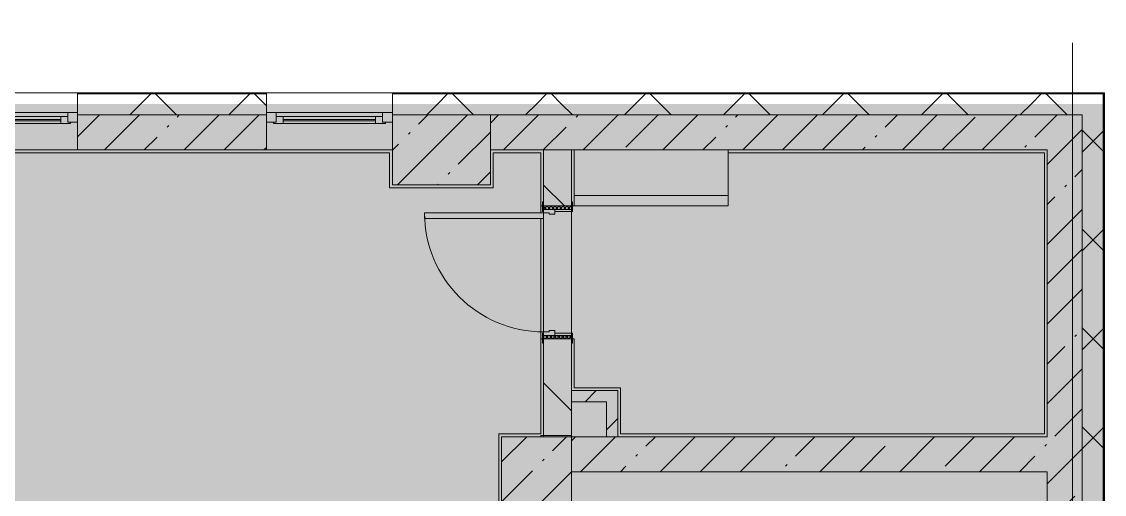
# Model space of a CAD drawing. Header units: millimetres. Extents: x 81303 to 275082, y -8553 to 29000.
# Drawn here: x 265573 to 273310, y 18689 to 22067 of the extents above; entities that cross this region are included whole.
import ezdxf

# ---------------------------------------------------------------- set-up
doc = ezdxf.new("R2010")
doc.units = ezdxf.units.MM
doc.layers.add('A-DETL-GENF-2', color=7, linetype='Continuous', lineweight=9, true_color=0xc0c0c0, transparency=0.4)
for name, color, linetype, lineweight, true_color in [('A-DOOR-1', 7, 'Continuous', 5, 0xb7b7b7), ('A-DOOR-2', 7, 'Continuous', 5, 0xe2e2e2), ('A-DOOR-3', 7, 'Continuous', 5, 0xaaaaaa), ('A-DOOR-FRAM-1', 7, 'Continuous', 5, 0xe2e2e2), ('A-DOOR-FRAM-2', 7, 'Continuous', 5, 0xb7b7b7), ('A-DOOR-FRAM-3', 7, 'Continuous', 5, 0xaaaaaa), ('A-FLOR-1', 7, 'Continuous', 5, 0xb7b7b7), ('A-GLAZ-2', 7, 'Continuous', 5, 0x737373), ('A-WALL-4', 7, 'Continuous', 5, 0x737373), ('A-WALL-5', 7, 'Continuous', 9, 0x737373), ('I-WALL-4', 7, 'Continuous', 5, 0x737373), ('S-COLS-4', 7, 'Continuous', 5, 0x737373)]:
    doc.layers.add(name, color=color, linetype=linetype, lineweight=lineweight, true_color=true_color)
for name, color, linetype, lineweight in [('A-WALL', 7, 'Continuous', 9), ('A-WALL-3', 7, 'Continuous', 5), ('I-WALL-3', 7, 'Continuous', 5), ('S-COLS-3', 7, 'Continuous', 5), ('Оси', 7, 'Continuous', 9)]:
    doc.layers.add(name, color=color, linetype=linetype, lineweight=lineweight)
pattern_1 = [(45, (148072.5, 0), (-285.1231, 285.1231), []), (45, (148357.62, 0), (-285.1231, 285.1231), [504.031, -100.806, 16.764, -84.042])]
pattern_2 = [(45, (148072.5, 0), (-353.5534, 353.5534), []), (135, (148072.5, 0), (-353.5534, -353.5534), [])]
pattern_3 = [(45, (148072.5, 0), (-176.7767, 176.7767), [])]

# ---------------------------------------------------------------- blocks, each defined once
blk = doc.blocks.new('120_Окно_СКБ_1Ст - 120_Окно_СКБ_1Ст 900х2500_h_ с форточкой-22876038-3_10_3_птичка')
at = {"layer": 'A-GLAZ-2'}
for p, q in [((-450, -127), (-450, -57)), ((-450, -57), (-380, -57)), ((450, -57), (-450, -57)), ((-380, -57), (-380, -127)), ((380, -127), (380, -57)), ((380, -57), (450, -57)), ((450, -57), (450, -127)), ((-380, -127), (-450, -127)), ((-450, -127), (-400, -127)), ((-380, -127), (-400, -127)), ((-400, -127), (-400, -137)), ((-400, -137), (400, -137)), ((400, -137), (-400, -137)), ((380, -87), (-380, -87)), ((-380, -87), (-380, -127)), ((-330, -137), (-330, -87)), ((-330, -107), (330, -107)), ((330, -117), (-330, -117)), ((330, -137), (330, -87)), ((380, -127), (380, -87)), ((450, -127), (380, -127)), ((400, -127), (380, -127)), ((400, -127), (450, -127)), ((400, -137), (400, -127))]:
    blk.add_line(p, q, dxfattribs=at)
blk = doc.blocks.new('110_Дверь_СКБ_1Ст_Внутренняя1 - Д-8 950x2100h_охрана-V70-3_10_3_птичка')
at = {"layer": 'A-DOOR-2'}
h = blk.add_hatch(color=256, dxfattribs=at)
h.paths.add_polyline_path([(-437.5, 100), (-437.5, 20), (-402.5, 20), (-402.5, 60), (-412.5, 60), (-412.5, 100)])
h.paths.add_polyline_path([(427.5, 60), (427.5, 20), (462.5, 20), (462.5, 100), (437.5, 100), (437.5, 60)])
at = {"layer": 'A-DOOR-3'}
h = blk.add_hatch(dxfattribs=at)
h.set_pattern_fill('FP_60', color=256, style=0, pattern_type=2)
h.set_pattern_definition([(135, (1826.41, 164.685), (-14.14214, -14.14214), []), (225, (1826.41, 164.685), (14.14214, -14.14214), [])])
h.paths.add_polyline_path([(462.5, -100), (487.5, -100), (487.5, 100), (462.5, 100)])
at = {"layer": 'A-DOOR-FRAM-1'}
for points in [[(397.5, 100), (437.5, 100), (437.5, 950), (397.5, 950), (397.5, 139)], [(-492.5, 100), (-422.5, 100), (-422.5, 108), (-492.5, 108)], [(447.5, 100), (517.5, 100), (517.5, 108), (447.5, 108)], [(-437.5, -100), (-422.5, -100), (-422.5, 20), (-437.5, 20)], [(447.5, -100), (462.5, -100), (462.5, 20), (447.5, 20)], [(-492.5, -108), (-422.5, -108), (-422.5, -100), (-492.5, -100)], [(447.5, -108), (517.5, -108), (517.5, -100), (447.5, -100)]]:
    blk.add_hatch(color=256, dxfattribs=at).paths.add_polyline_path(points)
at = {"layer": 'A-DOOR-FRAM-3'}
h = blk.add_hatch(dxfattribs=at)
h.set_pattern_fill('FP_61', color=256, style=0, pattern_type=2)
h.set_pattern_definition([(45, (-296.384, 164.685), (-14.1421, 14.1421), []), (135, (-296.384, 164.685), (-14.1421, -14.1421), [])])
h.paths.add_polyline_path([(-462.5, -100), (-437.5, -100), (-437.5, 100), (-462.5, 100)])
at = {"layer": 'A-DOOR-1'}
for p, q in [((437.5, 950), (397.5, 950)), ((397.5, 950), (397.5, 100)), ((437.5, 100), (437.5, 950)), ((397.5, 100), (437.5, 100))]:
    blk.add_line(p, q, dxfattribs=at)
blk.add_arc((437.5, 100), 850, 90, 180, dxfattribs=at)
at = {"layer": 'A-DOOR-FRAM-2'}
for p, q in [((-422.5, 108), (-492.5, 108)), ((-492.5, 108), (-492.5, 100)), ((-492.5, 100), (-422.5, 100)), ((-437.5, 100), (-462.5, 100)), ((-462.5, 100), (-462.5, -100)), ((-412.5, 100), (-437.5, 100)), ((-437.5, 100), (-437.5, 20)), ((-437.5, -100), (-437.5, 100)), ((-422.5, 100), (-437.5, 100)), ((-437.5, 100), (-437.5, 99)), ((-437.5, 99), (-422.5, 99)), ((-422.5, 100), (-422.5, 108)), ((-422.5, 99), (-422.5, 100)), ((-412.5, 60), (-412.5, 100)), ((437.5, 100), (437.5, 60)), ((462.5, 100), (437.5, 100)), ((517.5, 108), (447.5, 108)), ((447.5, 108), (447.5, 100)), ((462.5, 100), (447.5, 100)), ((447.5, 100), (447.5, 99)), ((447.5, 100), (517.5, 100)), ((447.5, 99), (462.5, 99)), ((462.5, 20), (462.5, 100)), ((487.5, 100), (462.5, 100)), ((462.5, 100), (462.5, -100)), ((462.5, 99), (462.5, 100)), ((487.5, -100), (487.5, 100)), ((517.5, 100), (517.5, 108)), ((-437.5, 20), (-402.5, 20)), ((-422.5, 20), (-437.5, 20)), ((-437.5, 20), (-437.5, -100)), ((-422.5, -100), (-422.5, 20)), ((-402.5, 60), (-412.5, 60)), ((-402.5, 20), (-402.5, 60)), ((437.5, 60), (427.5, 60)), ((427.5, 60), (427.5, 20)), ((427.5, 20), (462.5, 20)), ((462.5, 20), (447.5, 20)), ((447.5, 20), (447.5, -100)), ((462.5, -100), (462.5, 20)), ((-422.5, -100), (-492.5, -100)), ((-492.5, -100), (-492.5, -108)), ((-492.5, -108), (-422.5, -108)), ((-462.5, -100), (-437.5, -100)), ((-437.5, -100), (-422.5, -100)), ((-422.5, -108), (-422.5, -100)), ((447.5, -100), (462.5, -100)), ((517.5, -100), (447.5, -100)), ((447.5, -100), (447.5, -108)), ((447.5, -108), (517.5, -108)), ((462.5, -100), (487.5, -100)), ((517.5, -108), (517.5, -100))]:
    blk.add_line(p, q, dxfattribs=at)
blk = doc.blocks.new('120_Окно_СКБ_1Ст - 120_Окно_СКБ_1Ст 900х2500_h_ с форточкой-V58-3_10_3_птичка')
at = {"layer": 'A-GLAZ-2'}
for p, q in [((-450, -127), (-450, -57)), ((-450, -57), (-380, -57)), ((450, -57), (-450, -57)), ((-380, -57), (-380, -127)), ((380, -127), (380, -57)), ((380, -57), (450, -57)), ((450, -57), (450, -127)), ((-380, -127), (-450, -127)), ((-450, -127), (-400, -127)), ((-380, -127), (-400, -127)), ((-400, -127), (-400, -137)), ((-400, -137), (400, -137)), ((400, -137), (-400, -137)), ((380, -87), (-380, -87)), ((-380, -87), (-380, -127)), ((-330, -137), (-330, -87)), ((-330, -107), (330, -107)), ((330, -117), (-330, -117)), ((330, -137), (330, -87)), ((380, -127), (380, -87)), ((450, -127), (380, -127)), ((400, -127), (380, -127)), ((400, -127), (449.8, -127)), ((400, -137), (400, -127))]:
    blk.add_line(p, q, dxfattribs=at)
blk = doc.blocks.new('BSC_Колонна _Прямоугольная - 700х500-23282984-3_10_3_птичка')
at = {"layer": 'S-COLS-3'}
h = blk.add_hatch(dxfattribs=at)
h.set_pattern_fill('FP_105', color=256, style=0, pattern_type=2)
h.set_pattern_definition([(45, (-120500, -21150), (-285.1231, 285.1231), []), (45, (-120214.88, -21150), (-285.1231, 285.1231), [504.031, -100.806, 16.764, -84.042])])
h.paths.add_polyline_path([(-350, -250), (350, -250), (350, 250), (-350, 250)])
at = {"layer": 'S-COLS-4'}
for p, q in [((350, 250), (-350, 250)), ((-350, 250), (-350, -250)), ((350, -250), (350, 250)), ((-350, -250), (350, -250))]:
    blk.add_line(p, q, dxfattribs=at)
blk = doc.blocks.new('BSC_Колонна _Прямоугольная - 500х500-V136-3_10_3_птичка')
at = {"layer": 'S-COLS-3'}
h = blk.add_hatch(dxfattribs=at)
h.set_pattern_fill('FP_134', color=256, style=0, pattern_type=2)
h.set_pattern_definition([(45, (-121180, -18850), (-285.1231, 285.1231), []), (45, (-120894.88, -18850), (-285.1231, 285.1231), [504.031, -100.806, 16.764, -84.042])])
h.paths.add_polyline_path([(-250, -250), (250, -250), (250, 250), (-250, 250)])
at = {"layer": 'S-COLS-4'}
for p, q in [((250, 250), (-250, 250)), ((-250, 250), (-250, -250)), ((250, -250), (250, 250)), ((-250, -250), (250, -250))]:
    blk.add_line(p, q, dxfattribs=at)
blk = doc.blocks.new('Зашивка приборов отопления43 - Зашивка приборов отопления-33398518-3_10_3_птичка')
at = {"layer": 'A-WALL-4'}
for p, q in [((121290.8, 18994.6), (121290.8, 18669.6)), ((122390.8, 18669.6), (122390.8, 18994.6)), ((121290.8, 18669.6), (122390.8, 18669.6)), ((122389.3, 18669.6), (121290.8, 18669.6)), ((121290.8, 18669.6), (121290.8, 18594.6)), ((122389.3, 18594.6), (122389.3, 18669.6)), ((121290.8, 18594.6), (122389.3, 18594.6))]:
    blk.add_line(p, q, dxfattribs=at)

msp = doc.modelspace()

# ---------------------------------------------------------------- hatches: boundary and pattern name
at = {"layer": 'A-DETL-GENF-2'}
msp.add_hatch(color=256, dxfattribs=at).paths.add_polyline_path([(273305.5, -258), (273305.5, 21479), (241405.5, 21479), (241405.5, 27379), (232642.5, 27379), (232642.5, 10208.3), (237282.5, 10208.3), (237282.5, -258), (272060.1, -258)])
at = {"layer": 'A-WALL-3'}
h = msp.add_hatch(dxfattribs=at)
h.set_pattern_fill('FP_58', color=256, style=0, pattern_type=2)
h.set_pattern_definition(pattern_2)
h.paths.add_polyline_path([(273152.5, 21400), (273302.5, 21400), (273302.5, 21479), (268222.7, 21479), (268222.7, 21400), (272902.5, 21400)])
h.paths.add_polyline_path([(267322.7, 21400), (267322.7, 21479), (265972.9, 21479), (265972.9, 21400), (266466.9, 21400)])
h.paths.add_polyline_path([(254348.2, 21400), (254922.9, 21400), (254922.9, 21479), (253622.7, 21479), (253622.7, 21400), (254122.5, 21400)])
h.paths.add_polyline_path([(255822.9, 21400), (257122.9, 21400), (257122.9, 21479), (255822.9, 21479)])
h.paths.add_polyline_path([(241376.6, 21400), (241382.5, 21400), (241382.5, 21550), (241362.5, 21550), (241362.5, 21400)])
h.paths.add_polyline_path([(258022.9, 21400), (259322.5, 21400), (259322.5, 21479), (258022.9, 21479)])
h.paths.add_polyline_path([(261622.5, 21400), (262772.9, 21400), (262772.9, 21479), (261622.5, 21479)])
h.paths.add_polyline_path([(264202.9, 21400), (265072.9, 21400), (265072.9, 21479), (264202.9, 21479)])
h.paths.add_polyline_path([(244682.5, 21400), (249222.5, 21400), (249222.5, 21479), (244682.5, 21479)])
h.paths.add_polyline_path([(251522.5, 21400), (252722.7, 21400), (252722.7, 21479), (251522.5, 21479)])
h = msp.add_hatch(dxfattribs=at)
h.set_pattern_fill('FP_58', color=256, style=0, pattern_type=2)
h.set_pattern_definition(pattern_2)
h.paths.add_polyline_path([(273231.5, 21479), (273302.5, 21479), (273302.5, 21550), (268222.7, 21550), (268222.7, 21479), (273113.2, 21479)])
h.paths.add_polyline_path([(247822.8, 21479), (249222.5, 21479), (249222.5, 21550), (244682.5, 21550), (244682.5, 21479), (246561.6, 21479)])
h.paths.add_polyline_path([(251522.5, 21479), (252722.7, 21479), (252722.7, 21550), (251522.5, 21550)])
h.paths.add_polyline_path([(267322.7, 21479), (267322.7, 21550), (265972.9, 21550), (265972.9, 21479), (266611.8, 21479)])
h.paths.add_polyline_path([(264602.4, 21479), (265072.9, 21479), (265072.9, 21550), (264202.9, 21550), (264202.9, 21479)])
h.paths.add_polyline_path([(254307.5, 21479), (254922.9, 21479), (254922.9, 21550), (253622.7, 21550), (253622.7, 21479), (254122.5, 21479)])
h.paths.add_polyline_path([(262738, 21479), (262772.9, 21479), (262772.9, 21550), (261622.5, 21550), (261622.5, 21479), (262228.4, 21479)])
h.paths.add_polyline_path([(259122.5, 21479), (259322.5, 21479), (259322.5, 21550), (258022.9, 21550), (258022.9, 21479), (259009.2, 21479)])
h.paths.add_polyline_path([(255822.9, 21479), (257122.9, 21479), (257122.9, 21550), (255822.9, 21550)])
h = msp.add_hatch(dxfattribs=at)
h.set_pattern_fill('FP_58', color=256, style=0, pattern_type=2)
h.set_pattern_definition(pattern_2)
h.paths.add_polyline_path([(273293.8, -250), (273302.5, -250), (273302.5, 7700), (273152.5, 7700), (273152.5, -250), (273278, -250)])
h.paths.add_polyline_path([(273302.5, 8900), (273302.5, 10820), (273152.5, 10820), (273152.5, 8900)])
h.paths.add_polyline_path([(273302.5, 13120), (273302.5, 21400), (273152.5, 21400), (273152.5, 13120)])
at = {"layer": 'I-WALL-3'}
h = msp.add_hatch(dxfattribs=at)
h.set_pattern_fill('FP_54', color=256, style=0, pattern_type=2)
h.set_pattern_definition(pattern_1)
h.paths.add_polyline_path([(259322.5, 21150), (259322.5, 21400), (259122.5, 21400), (259122.5, 21150)])
h.paths.add_polyline_path([(257122.9, 21150), (257122.9, 21400), (255822.9, 21400), (255822.9, 21150)])
h.paths.add_polyline_path([(269112.5, 21150), (269112.5, 21400), (268922.5, 21400), (268922.5, 21150)])
h.paths.add_polyline_path([(258022.9, 21150), (258422.5, 21150), (258422.5, 21400), (258022.9, 21400)])
h.paths.add_polyline_path([(266466.9, 21150), (267322.7, 21150), (267322.7, 21400), (265972.9, 21400), (265972.9, 21150)])
h.paths.add_polyline_path([(261622.5, 21150), (262772.9, 21150), (262772.9, 21400), (261622.5, 21400)])
h.paths.add_polyline_path([(265072.9, 21150), (265072.9, 21400), (264202.9, 21400), (264202.9, 21150), (264602.4, 21150)])
h.paths.add_polyline_path([(251551.6, 21150), (252722.7, 21150), (252722.7, 21400), (251522.5, 21400), (251522.5, 21150)])
h.paths.add_polyline_path([(254122.5, 21150), (254922.9, 21150), (254922.9, 21400), (254122.5, 21400), (254122.5, 21246.1)])
h.paths.add_polyline_path([(248872.5, 21150), (249222.5, 21150), (249222.5, 21400), (248872.5, 21400)])
h = msp.add_hatch(dxfattribs=at)
h.set_pattern_fill('FP_54', color=256, style=0, pattern_type=2)
h.set_pattern_definition(pattern_1)
h.paths.add_polyline_path([(272902.5, 21150), (272902.5, 21400), (269112.5, 21400), (269112.5, 21150), (272060.1, 21150)])
h = msp.add_hatch(dxfattribs=at)
h.set_pattern_fill('FP_54', color=256, style=0, pattern_type=2)
h.set_pattern_definition(pattern_1)
h.paths.add_polyline_path([(272902.5, 10600), (273152.5, 10600), (273152.5, 10820), (272902.5, 10820), (272902.5, 10642.6)])
h.paths.add_polyline_path([(273152.5, 13120), (273152.5, 21400), (272902.5, 21400), (272902.5, 13120)])
h = msp.add_hatch(dxfattribs=at)
h.set_pattern_fill('FP_57', color=256, style=0, pattern_type=2)
h.set_pattern_definition([(135, (148072.5, 0), (-353.5534, -353.5534), [])])
h.paths.add_polyline_path([(269502.5, 19100), (269502.5, 19800), (269302.5, 19800), (269302.5, 19100)])
h.paths.add_polyline_path([(269502.5, 20750), (269502.5, 21150), (269302.5, 21150), (269302.5, 20750)])
h = msp.add_hatch(dxfattribs=at)
h.set_pattern_fill('FP_59', color=256, style=0, pattern_type=2)
h.set_pattern_definition(pattern_3)
h.paths.add_polyline_path([(269752.5, 19350), (269832.5, 19350), (269832.5, 19430), (269502.5, 19430), (269502.5, 19350)])
h = msp.add_hatch(dxfattribs=at)
h.set_pattern_fill('FP_59', color=256, style=0, pattern_type=2)
h.set_pattern_definition(pattern_3)
h.paths.add_polyline_path([(269832.5, 19100), (269832.5, 19350), (269752.5, 19350), (269752.5, 19100)])
h = msp.add_hatch(dxfattribs=at)
h.set_pattern_fill('FP_54', color=256, style=0, pattern_type=2)
h.set_pattern_definition(pattern_1)
h.paths.add_polyline_path([(269282.5, 10380), (269502.5, 10380), (269502.5, 10825), (269282.5, 10825), (269282.5, 10400)])
h.paths.add_polyline_path([(269502.5, 12225), (269502.5, 13400), (269282.5, 13400), (269282.5, 12225), (269452.5, 12225)])
h.paths.add_polyline_path([(269282.5, 13900), (269502.5, 13900), (269502.5, 18600), (269282.5, 18600), (269282.5, 14691.7)])
h.paths.add_polyline_path([(269502.1, 19100), (269502.5, 19100), (269502.5, 19110), (269282.5, 19110), (269282.5, 19100)])
h = msp.add_hatch(dxfattribs=at)
h.set_pattern_fill('FP_54', color=256, style=0, pattern_type=2)
h.set_pattern_definition(pattern_1)
h.paths.add_polyline_path([(272902.5, 18850), (272902.5, 19100), (269502.5, 19100), (269502.5, 18850), (272060.1, 18850)])

# ---------------------------------------------------------------- linework, layer by layer
at = {"layer": 'A-FLOR-1'}
for p, q in [((268202.7, 21130), (264192.9, 21130)), ((268202.7, 20880), (268202.7, 21130)), ((269282.5, 21130), (268942.5, 21130)), ((268942.5, 21130), (268942.5, 20880)), ((269282.5, 21130), (269282.5, 20700)), ((272882.5, 21130), (270622.5, 21130)), ((272882.5, 19120), (272882.5, 21130)), ((268942.5, 20880), (268202.7, 20880)), ((269294.5, 20750), (269282.5, 20750)), ((269522.5, 20750), (269510.5, 20750)), ((269282.5, 20660), (269282.5, 19120)), ((269282.5, 19800), (269294.5, 19800)), ((269510.5, 19800), (269522.5, 19800)), ((269522.5, 19800), (269522.5, 19450)), ((269522.5, 19450), (269852.5, 19450)), ((269852.5, 19450), (269852.5, 19120)), ((268982.5, 18580), (268982.5, 19120)), ((268982.5, 19120), (269282.5, 19120)), ((269852.5, 19120), (272882.5, 19120))]:
    msp.add_line(p, q, dxfattribs=at)
at = {"layer": 'A-WALL'}
for p, q in [((267322.7, 21553), (265972.9, 21553)), ((267322.7, 21550), (265972.9, 21550)), ((273305.5, 21553), (268222.7, 21553)), ((273302.5, 21550), (268222.7, 21550))]:
    msp.add_line(p, q, dxfattribs=at)
at = {"layer": 'A-WALL-3'}
for p, q in [((273310.5, 21558), (265072.9, 21558)), ((273310.5, 7700), (273310.5, 21558))]:
    msp.add_line(p, q, dxfattribs=at)
at = {"layer": 'A-WALL-4'}
for p, q in [((265972.9, 21558), (265972.9, 21400)), ((267322.7, 21400), (267322.7, 21558)), ((268222.7, 21558), (268222.7, 21400)), ((273152.5, 21400), (273152.5, 21400))]:
    msp.add_line(p, q, dxfattribs=at)
at = {"layer": 'A-WALL-5'}
for p, q in [((273302.5, 13120), (273302.5, 21550)), ((273305.5, 13120), (273305.5, 21553)), ((267322.7, 21400), (265972.9, 21400)), ((268922.5, 21400), (272902.5, 21400)), ((273152.5, 21400), (273152.5, 13120)), ((273152.5, 13120), (273152.5, 21400)), ((269502.5, 21150), (269302.5, 21150)), ((269502.5, 19430), (269502.5, 19350)), ((269752.5, 19100), (269832.5, 19100))]:
    msp.add_line(p, q, dxfattribs=at)
at = {"layer": 'I-WALL-4'}
for p, q in [((265972.9, 21400), (265972.9, 21150)), ((267322.7, 21150), (267322.7, 21400)), ((273152.5, 21400), (272902.5, 21400)), ((264172.9, 21150), (268222.5, 21150)), ((268922.5, 21150), (269302.5, 21150)), ((269302.5, 21150), (269302.5, 20780)), ((269502.5, 20780), (269502.5, 21150)), ((269502.5, 21150), (272902.5, 21150)), ((272902.5, 21150), (272902.5, 19100)), ((269302.5, 19850), (269302.5, 20660)), ((269502.5, 20710), (269502.5, 19840)), ((269302.5, 19770), (269302.5, 19100)), ((269502.5, 19430), (269502.5, 19770)), ((269832.5, 19430), (269502.5, 19430)), ((269832.5, 19100), (269832.5, 19430)), ((269502.5, 19350), (269752.5, 19350)), ((269502.5, 19100), (269502.5, 19350)), ((269752.5, 19350), (269752.5, 19100)), ((269282.5, 19110), (269282.5, 19100)), ((269502.5, 19110), (269282.5, 19110)), ((269752.5, 19100), (269502.5, 19100)), ((272902.5, 19100), (269832.5, 19100)), ((269502.5, 18850), (272902.5, 18850)), ((272902.5, 18850), (272902.5, 10600))]:
    msp.add_line(p, q, dxfattribs=at)
at = {"layer": 'Оси'}
msp.add_line((273082.5, 10029.8), (273082.5, 21915.1), dxfattribs=at)

# ---------------------------------------------------------------- block references
at = {"layer": 'A-DOOR-1', "rotation": 89.99999999999987}
msp.add_blockref('110_Дверь_СКБ_1Ст_Внутренняя1 - Д-8 950x2100h_охрана-V70-3_10_3_птичка', (269402.5, 20262.5), dxfattribs=at)
at = {"layer": 'A-GLAZ-2'}
for name, p in [('120_Окно_СКБ_1Ст - 120_Окно_СКБ_1Ст 900х2500_h_ с форточкой-22876038-3_10_3_птичка', (265522.9, 21475)), ('120_Окно_СКБ_1Ст - 120_Окно_СКБ_1Ст 900х2500_h_ с форточкой-V58-3_10_3_птичка', (267772.7, 21475))]:
    msp.add_blockref(name, p, dxfattribs=at)
at = {"layer": 'A-WALL-4'}
msp.add_blockref('Зашивка приборов отопления43 - Зашивка приборов отопления-33398518-3_10_3_птичка', (148231.7, 2155.4), dxfattribs=at)
at = {"layer": 'S-COLS-4'}
for name, p in [('BSC_Колонна _Прямоугольная - 700х500-23282984-3_10_3_птичка', (268572.5, 21150)), ('BSC_Колонна _Прямоугольная - 500х500-V136-3_10_3_птичка', (269252.5, 18850))]:
    msp.add_blockref(name, p, dxfattribs=at)

doc.saveas('drawing.dxf')
